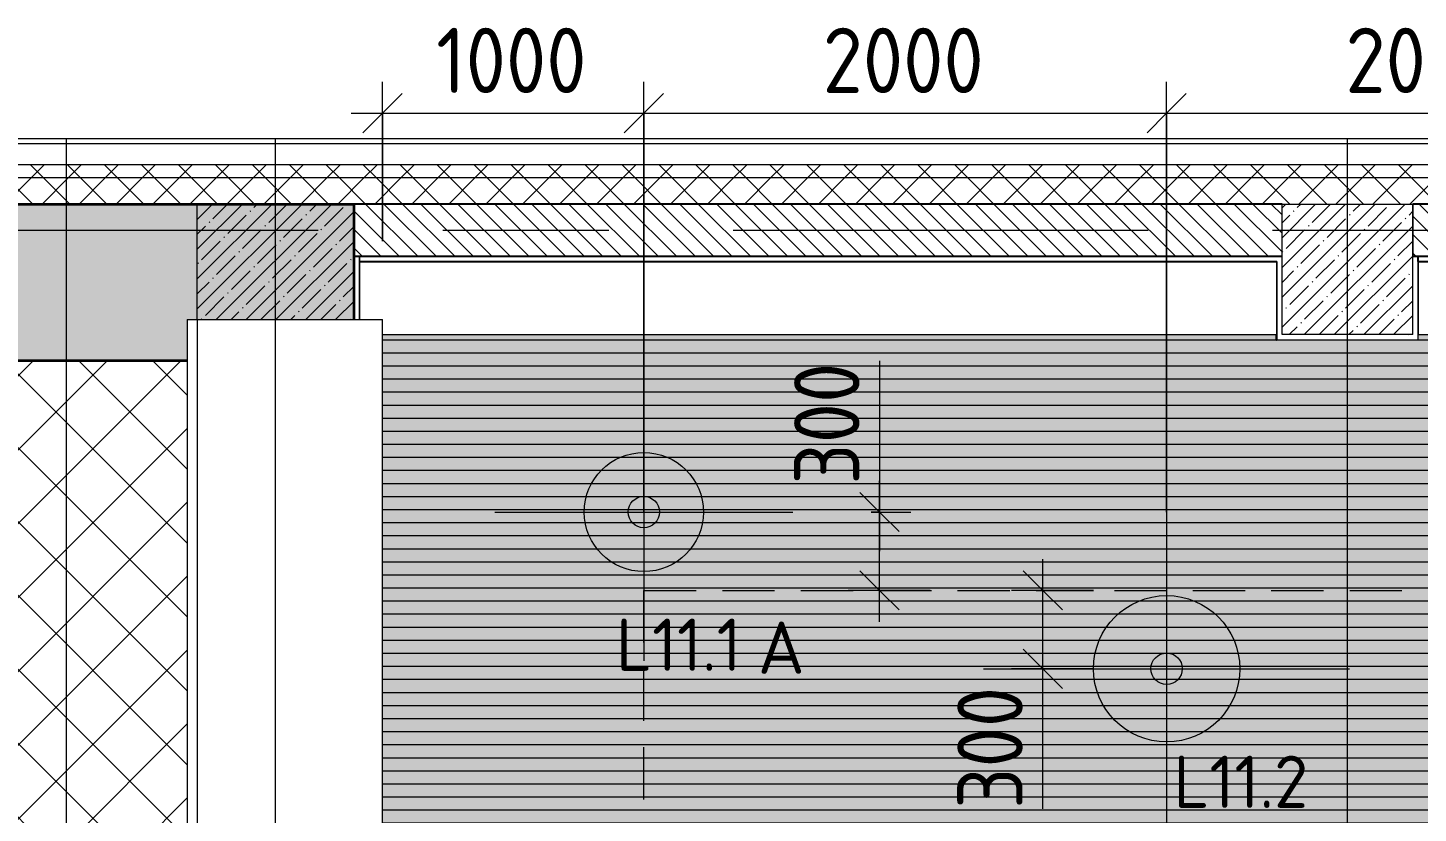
# Model space of a CAD drawing. Header units: millimetres. Extents: x 35224 to 234359, y -8553 to 29000.
# Drawn here: x 65512 to 70831, y 24768 to 27775 of the extents above; entities that cross this region are included whole.
import ezdxf

# ---------------------------------------------------------------- set-up
doc = ezdxf.new("R2010")
doc.units = ezdxf.units.MM
doc.linetypes.add('ADSK_Штрих_ш2 п1', pattern=[300, 200, -100])
doc.linetypes.add('Осевая', pattern=[3175, 635, -476.25, 1587.5, -476.25])
for name, color, linetype, lineweight in [('A-ANNO-DIMS', 7, 'Continuous', 9), ('A-ANNO-DIMS-100', 7, 'Continuous', 9), ('A-CLNG-PATT', 7, 'Continuous', 9), ('A-DETL-1', 7, 'ADSK_Штрих_ш2 п1', 9), ('A-DETL-GENF', 7, 'Continuous', 9), ('A-GENM', 7, 'Continuous', 9), ('A-WALL', 7, 'Continuous', 9), ('E-LITE-EQPM-IDEN', 7, 'Continuous', 9), ('I-WALL', 7, 'Continuous', 9), ('S-COLS', 7, 'Continuous', 9), ('Оси', 7, 'Continuous', 9), ('Оси-2', 7, 'Осевая', 9)]:
    doc.layers.add(name, color=color, linetype=linetype, lineweight=lineweight)
for name, color, linetype, lineweight, true_color in [('A-CLNG-1', 7, 'Continuous', 9, 0xc0c0c0), ('A-WALL-1', 7, 'Continuous', 25, 0x3c3c3c), ('A-WALL-2', 7, 'Continuous', 13, 0x3c3c3c), ('A-WALL-3', 7, 'Continuous', 35, 0x3c3c3c), ('A-WALL-FNSH-1', 7, 'Continuous', 13, 0x3c3c3c), ('A-WALL-FNSH-2', 7, 'Continuous', 9, 0x3c3c3c), ('E-LITE-EQPM-1', 1, 'Continuous', 9, 0xff0000), ('G-ANNO-TEXT-1', 1, 'Continuous', 9, 0xff0000)]:
    doc.layers.add(name, color=color, linetype=linetype, lineweight=lineweight, true_color=true_color)
doc.layers.add('A-CLNG-PATT-1', color=7, linetype='Continuous', lineweight=9, transparency=1)
doc.styles.add('GOST Common', font='GOST_Common.ttf', dxfattribs={"height": 200})
doc.styles.add('ISOCPEUR', font='isocpeur.ttf', dxfattribs={"width": 0.9, "height": 250})
doc.styles.add('ISOCPEUR_1', font='isocpeur.ttf', dxfattribs={"height": 200})
doc.dimstyles.new('ISO-2_5_0_9К_БОЛЬШОЙ', dxfattribs={"dimscale": 304.8, "dimtxt": 248.995294, "dimasz": 0.492126, "dimexe": 0.393701, "dimexo": 0.984252, "dimgap": 0, "dimtad": 1, "dimdec": 0, "dimrnd": 10, "dimzin": 0, "dimdsep": 46, "dimtxsty": 'ISOCPEUR', "dimblk1": 'OBLIQUE', "dimblk2": 'OBLIQUE', "dimsah": 1, "dimcen": 0.09, "dimdle": 0.393701, "dimazin": 0, "dimtfac": 1, "dimtdec": 4, "dimtix": 1, "dimtmove": 0, "dimatfit": 3, "dimfxl": 1, "dimtvp": 1, "dimtolj": 1, "dimtzin": 0, "dimarcsym": 2})
doc.dimstyles.new('ISO-2_5_0_9К_БОЛЬШОЙ_1', dxfattribs={"dimscale": 304.8, "dimtxt": 248.995294, "dimasz": 0.492126, "dimexe": 0.393701, "dimexo": 0.984252, "dimgap": 0, "dimtad": 1, "dimdec": 0, "dimrnd": 10, "dimzin": 0, "dimdsep": 46, "dimtxsty": 'ISOCPEUR', "dimblk1": 'OBLIQUE', "dimblk2": 'OBLIQUE', "dimsah": 1, "dimcen": 0.09, "dimdle": 0.393701, "dimazin": 0, "dimtfac": 1, "dimtdec": 4, "dimtix": 1, "dimtmove": 1, "dimatfit": 3, "dimfxl": 1, "dimtvp": 1, "dimtolj": 1, "dimtzin": 0, "dimarcsym": 2})
pattern_1 = [(45, (0, 0), (-57.02463, 57.02463), []), (45, (57.025, 0), (-57.02463, 57.02463), [100.806, -20.161, 3.353, -16.808])]
pattern_2 = [(45, (0, 0), (-70.71068, 70.71068), []), (135, (0, 0), (-70.71068, -70.71068), [])]

# ---------------------------------------------------------------- blocks, each defined once
blk = doc.blocks.new('парапет5 - парапет-20001254-План расстановки осветительного оборудования 3 этажа в осях 12-23')
at = {"layer": 'A-GENM'}
for p, q in [((66122.1, 26658.1), (66122.1, 11257)), ((66122.1, 26658.1), (66123.1, 26658.1)), ((66123.1, 26658.1), (66160.1, 26658.1)), ((66160.1, 26658.1), (66868.6, 26658.1)), ((66160.1, 26658.1), (66160.1, 11257)), ((66868.6, 11257), (66868.6, 26658.1))]:
    blk.add_line(p, q, dxfattribs=at)
blk = doc.blocks.new('BOLA Подвесной круглый светильник - Накладной точечный 2-32912754-План расстановки осветительного оборудования 3 этажа в осях 12-23')
at = {"layer": 'A-DETL-GENF'}
for p, q in [((0, 570), (0, -368.6)), ((-570, 0), (-480.8, 0)), ((-479.8, 0), (-383.7, 0)), ((-382.7, 0), (570, 0)), ((0, -369.6), (0, -536)), ((0, -537.1), (0, -570))]:
    blk.add_line(p, q, dxfattribs=at)
for radius in [228, 60]:
    blk.add_circle((0, 0), radius, dxfattribs=at)
blk = doc.blocks.new('BOLA Подвесной круглый светильник - 560мм-32913186-План расстановки осветительного оборудования 3 этажа в осях 12-23')
at = {"layer": 'A-DETL-GENF'}
for p, q in [((0, 700), (0, -700)), ((-700, 0), (419.8, 0)), ((420.8, 0), (700, 0))]:
    blk.add_line(p, q, dxfattribs=at)
for radius in [280, 60]:
    blk.add_circle((0, 0), radius, dxfattribs=at)
blk = doc.blocks.new('DIMBLOCK30-План расстановки осветительного оборудования 3 этажа в осях 12-23')
at = {"layer": 'A-ANNO-DIMS-100'}
for p, q in [((66868.6, 26958.1), (66868.6, 27568.1)), ((67869, 25921), (67869, 27568.1)), ((66748.6, 27448.1), (67869, 27448.1)), ((66868.6, 27448.1), (66868.6, 26958.1)), ((67869, 27448.1), (67869, 25921))]:
    blk.add_line(p, q, dxfattribs=at)
at = {"layer": 'A-ANNO-DIMS-100', "lineweight": 20}
for p, q in [((66868.6, 27448.1), (66943.6, 27523.1)), ((67869, 27448.1), (67944, 27523.1)), ((66868.6, 27448.1), (66793.6, 27373.1)), ((67869, 27448.1), (67794, 27373.1))]:
    blk.add_line(p, q, dxfattribs=at)
at = {"layer": 'A-ANNO-DIMS-100', "color": 0, "insert": (67074.3, 27774.8), "char_height": 250, "width": 706.764, "attachment_point": 1, "line_spacing_factor": 1.149209, "style": 'ISOCPEUR'}
blk.add_mtext('1000', dxfattribs=at)
blk = doc.blocks.new('_Oblique')
at = {"color": 0, "linetype": 'ByBlock', "lineweight": -2}
blk.add_line((-0.5, -0.5), (0.5, 0.5), dxfattribs=at)
blk = doc.blocks.new('DIMBLOCK31-План расстановки осветительного оборудования 3 этажа в осях 12-23')
at = {"layer": 'A-ANNO-DIMS-100'}
for p, q in [((67869, 25921), (67869, 27568.1)), ((69868.6, 25921), (69868.6, 27568.1)), ((67869, 27448.1), (69868.6, 27448.1)), ((67869, 27448.1), (67869, 25921)), ((69868.6, 27448.1), (69868.6, 25921))]:
    blk.add_line(p, q, dxfattribs=at)
at = {"layer": 'A-ANNO-DIMS-100', "lineweight": 20}
for p, q in [((67869, 27448.1), (67944, 27523.1)), ((69868.6, 27448.1), (69943.6, 27523.1)), ((67869, 27448.1), (67794, 27373.1)), ((69868.6, 27448.1), (69793.6, 27373.1))]:
    blk.add_line(p, q, dxfattribs=at)
at = {"layer": 'A-ANNO-DIMS-100', "color": 0, "insert": (68552.8, 27774.8), "char_height": 250, "width": 758.478, "attachment_point": 1, "line_spacing_factor": 1.149209, "style": 'ISOCPEUR'}
blk.add_mtext('2000', dxfattribs=at)
blk = doc.blocks.new('DIMBLOCK32-План расстановки осветительного оборудования 3 этажа в осях 12-23')
at = {"layer": 'A-ANNO-DIMS-100'}
for p, q in [((69868.6, 25921), (69868.6, 27568.1)), ((71868.6, 25921), (71868.6, 27568.1)), ((69868.6, 27448.1), (71868.6, 27448.1)), ((69868.6, 27448.1), (69868.6, 25921)), ((71868.6, 27448.1), (71868.6, 25921))]:
    blk.add_line(p, q, dxfattribs=at)
at = {"layer": 'A-ANNO-DIMS-100', "lineweight": 20}
for p, q in [((69868.6, 27448.1), (69943.6, 27523.1)), ((71868.6, 27448.1), (71943.6, 27523.1)), ((69868.6, 27448.1), (69793.6, 27373.1)), ((71868.6, 27448.1), (71793.6, 27373.1))]:
    blk.add_line(p, q, dxfattribs=at)
at = {"layer": 'A-ANNO-DIMS-100', "color": 0, "insert": (70552.6, 27774.8), "char_height": 250, "width": 758.478, "attachment_point": 1, "line_spacing_factor": 1.149209, "style": 'ISOCPEUR'}
blk.add_mtext('2000', dxfattribs=at)
blk = doc.blocks.new('DIMBLOCK121-План расстановки осветительного оборудования 3 этажа в осях 12-23')
at = {"layer": 'A-ANNO-DIMS-100'}
for p, q in [((68770.2, 26500.1), (68770.2, 25926)), ((68770.2, 25501), (68770.2, 26041)), ((68738.6, 25921), (68890.2, 25921)), ((68770.2, 25921), (68738.6, 25921)), ((68770.2, 25926), (68770.2, 25771)), ((68964.1, 25621), (68650.2, 25621)), ((68770.2, 25621), (68964.1, 25621))]:
    blk.add_line(p, q, dxfattribs=at)
at = {"layer": 'A-ANNO-DIMS-100', "lineweight": 20}
for p, q in [((68770.2, 25921), (68695.2, 25996)), ((68770.2, 25921), (68845.2, 25846)), ((68770.2, 25621), (68695.2, 25696)), ((68770.2, 25621), (68845.2, 25546))]:
    blk.add_line(p, q, dxfattribs=at)
at = {"layer": 'A-ANNO-DIMS-100', "color": 0, "insert": (68443.6, 26026), "char_height": 250, "width": 568.858, "attachment_point": 1, "rotation": 90, "line_spacing_factor": 1.149209, "style": 'ISOCPEUR'}
blk.add_mtext('300', dxfattribs=at)
blk = doc.blocks.new('DIMBLOCK122-План расстановки осветительного оборудования 3 этажа в осях 12-23')
at = {"layer": 'A-ANNO-DIMS-100', "lineweight": 20}
for p, q in [((69394.7, 25621), (69319.7, 25696)), ((69394.7, 25621), (69469.7, 25546)), ((69394.7, 25321), (69319.7, 25396)), ((69394.7, 25321), (69469.7, 25246))]:
    blk.add_line(p, q, dxfattribs=at)
at = {"layer": 'A-ANNO-DIMS-100'}
for p, q in [((69394.7, 25201), (69394.7, 25741)), ((69588.6, 25621), (69274.7, 25621)), ((69394.7, 25621), (69588.6, 25621)), ((69394.7, 25358.9), (69394.7, 25471)), ((69588.6, 25321), (69274.7, 25321)), ((69394.7, 24784.9), (69394.7, 25358.9)), ((69394.7, 25321), (69588.6, 25321))]:
    blk.add_line(p, q, dxfattribs=at)
at = {"layer": 'A-ANNO-DIMS-100', "color": 0, "insert": (69068, 24784.9), "char_height": 250, "width": 568.858, "attachment_point": 1, "rotation": 90, "line_spacing_factor": 1.149209, "style": 'ISOCPEUR'}
blk.add_mtext('300', dxfattribs=at)

msp = doc.modelspace()

# ---------------------------------------------------------------- hatches: boundary and pattern name
at = {"layer": 'A-CLNG-PATT'}
h = msp.add_hatch(dxfattribs=at)
h.set_pattern_fill('FP_54', color=256, style=0, pattern_type=2)
h.set_pattern_definition([(180, (75779.226, 21830.566), (-6e-15, -50), [])])
h.paths.add_polyline_path([(83397.5, 11600), (83536, 11600), (83536, 11623.8), (83503.9, 11623.8), (83503.9, 12370.3), (84436, 12370.3), (84436, 12546), (84166.5, 12546), (84166.5, 12540), (84103.5, 12540), (84103.5, 12603), (84109.5, 12603), (84109.5, 12546), (84150, 12546), (84149.7, 12573.8), (84132, 12573.8), (84132.3, 13341.8), (84150, 13341.8), (84148.8, 13369.6), (84109.5, 13369.6), (84109.5, 13312.6), (84103.5, 13312.6), (84103.5, 13375.6), (84166.5, 13375.6), (84166.5, 13369.6), (84436, 13369.6), (84436, 15073.2), (84324.5, 15129), (84179, 15129), (84179, 15440), (79101, 15440), (79101, 15129), (78559, 15129), (78559, 15440), (74061, 15440), (74061, 15129), (73522, 15129), (73522, 15671), (73836, 15671), (73836, 18579), (73519, 18579), (73519, 19121), (74061, 19121), (74061, 18840), (78559, 18840), (78559, 19121), (79101, 19121), (79101, 18840), (84179, 18840), (84179, 19121), (84236, 19121), (84236, 22679), (83004, 22679), (83004, 26600), (81171, 26600), (81171, 26579), (80629, 26579), (80629, 26600), (77271, 26600), (77271, 26579), (76729, 26579), (76729, 26600), (74061, 26600), (74061, 26579), (73519, 26579), (73519, 26600), (70831, 26600), (70831, 26579), (70289, 26579), (70289, 26600), (66868.6, 26599.5), (66868.6, 13621), (68671, 13621), (68671, 11900), (70289, 11900), (70289, 12221), (70831, 12221), (70831, 11900), (73519, 11900), (73519, 12321), (79921, 12321), (79921, 12100), (79936, 12100), (79936, 11600), (81943.7, 11600)])
h.paths.add_polyline_path([(84150, 12609), (84231, 12609), (84231, 13306.6), (84150, 13306.6), (84150, 12686.7)])
h.paths.add_polyline_path([(84301, 12609), (84301, 13306.6), (84249, 13306.6), (84249, 12609)])
h.paths.add_polyline_path([(84319, 12609), (84371, 12609), (84371, 13306.6), (84319, 13306.6), (84319, 12686.7)])
h.paths.add_polyline_path([(84389, 12609), (84436, 12609), (84436, 13306.6), (84389, 13306.6), (84389, 12686.7)])
h.paths.add_polyline_path([(70290, 15130), (70290, 15670), (70830, 15670), (70830, 15130), (70313, 15130)])
h.paths.add_polyline_path([(70313, 20630), (70290, 20630), (70290, 21170), (70830, 21170), (70830, 20630)])
h.paths.add_polyline_path([(81170, 22680), (80630, 22680), (80630, 23220), (81170, 23220), (81170, 23054.3)])
h.paths.add_polyline_path([(77270, 22680), (76730, 22680), (76730, 23220), (77270, 23220), (77270, 23054.3)])
h.paths.add_polyline_path([(73520, 22680), (73520, 23220), (74060, 23220), (74060, 22680)])
h.paths.add_polyline_path([(70830, 22680), (70290, 22680), (70290, 23220), (70830, 23220)])
h = msp.add_hatch(dxfattribs=at)
h.set_pattern_fill('FP_50', color=256, style=0, pattern_type=2)
h.set_pattern_definition([(45, (0, 0), (-141.42136, 141.42136), []), (135, (0, 0), (-141.42136, -141.42136), [])])
h.paths.add_polyline_path([(66122.1, 12300), (66122.1, 26500), (42760, 26500), (42760, 12300), (65951.5, 12300)])
h.paths.add_polyline_path([(61160, 14457), (60960, 14457), (60960, 14657), (61160, 14657)])
h.paths.add_polyline_path([(62160, 14457), (61960, 14457), (61960, 14657), (62160, 14657)])
h.paths.add_polyline_path([(55160, 14457), (54960, 14457), (54960, 14657), (55160, 14657)])
h.paths.add_polyline_path([(53960, 14457), (53960, 14657), (54160, 14657), (54160, 14457)])
at = {"layer": 'A-CLNG-PATT-1'}
h = msp.add_hatch(color=256, dxfattribs=at)
h.paths.add_polyline_path([(83397.5, 11600), (83536, 11600), (83536, 11623.8), (83503.9, 11623.8), (83503.9, 12370.3), (84436, 12370.3), (84436, 12546), (84166.5, 12546), (84166.5, 12540), (84103.5, 12540), (84103.5, 12603), (84109.5, 12603), (84109.5, 12546), (84150, 12546), (84149.7, 12573.8), (84132, 12573.8), (84132.3, 13341.8), (84150, 13341.8), (84148.8, 13369.6), (84109.5, 13369.6), (84109.5, 13312.6), (84103.5, 13312.6), (84103.5, 13375.6), (84166.5, 13375.6), (84166.5, 13369.6), (84436, 13369.6), (84436, 15073.2), (84324.5, 15129), (84178, 15129), (84178, 15440), (79100, 15440), (79100, 15129), (78558, 15129), (78558, 15440), (74060, 15440), (74060, 15129), (73521, 15130), (73522, 15671), (73836, 15671.1), (73836, 18579), (73518, 18579.8), (73519, 19121), (74060, 19121), (74061, 18840), (78558, 18840.1), (78559, 19121), (79100, 19121), (79101, 18840), (84178, 18840), (84179, 19121), (84236, 19121), (84236, 22679), (83003, 22680), (83003, 26600), (81170, 26600), (81170, 26579), (80628, 26579), (80628, 26600), (77270, 26600), (77270, 26579), (76728, 26579), (76728, 26600), (74060, 26600), (74060, 26579), (73518, 26579), (73518, 26600), (70830, 26600), (70830, 26579), (70288, 26579), (70288, 26600), (66868.6, 26599.5), (66868.6, 13621), (68670, 13621), (68671, 11920), (70288, 11920), (70289, 12221), (70830, 12221), (70831, 11920), (73518, 11920), (73519, 12321), (79920, 12320), (79921, 12100), (79936, 12100), (79936, 11600), (81943.7, 11600)])
h.paths.add_polyline_path([(84150, 12609), (84231, 12609), (84231, 13306.6), (84150, 13306.6), (84150, 12686.7)])
h.paths.add_polyline_path([(84249, 12609), (84301, 12609), (84301, 13306.6), (84249, 13306.6), (84249, 12686.7)])
h.paths.add_polyline_path([(84319, 12609), (84371, 12609), (84371, 13306.6), (84319, 13306.6), (84319, 12686.7)])
h.paths.add_polyline_path([(84389, 12609), (84436, 12609), (84436, 13306.6), (84389, 13306.6), (84389, 12686.7)])
h.paths.add_polyline_path([(70290, 15130), (70289, 15130), (70290, 15670), (70829, 15668.9), (70829, 15130), (70313, 15130)])
h.paths.add_polyline_path([(70289, 20630), (70290, 21170), (70829, 21169.4), (70829, 20630), (70290, 20630)])
h.paths.add_polyline_path([(80630, 22680), (80629, 22680.2), (80630, 23220), (81169, 23220), (81169, 22680)])
h.paths.add_polyline_path([(76730, 22680), (76729, 22680), (76730, 23220), (77269, 23220), (77269, 22680)])
h.paths.add_polyline_path([(73520, 22680), (73519, 22680), (73520, 23220), (74059, 23220), (74059, 22680)])
h.paths.add_polyline_path([(70313, 22680), (70289, 22681.1), (70290, 23220), (70829, 23220), (70829, 22680)])
at = {"layer": 'A-WALL'}
h = msp.add_hatch(dxfattribs=at)
h.set_pattern_fill('FP_3', color=256, style=0, pattern_type=2)
h.set_pattern_definition(pattern_2)
h.paths.add_polyline_path([(84487.9, 27200), (84500.7, 27200), (84500.7, 27250), (42060, 27250), (42060, 27200), (84124.4, 27200)])
h = msp.add_hatch(dxfattribs=at)
h.set_pattern_fill('FP_3', color=256, style=0, pattern_type=2)
h.set_pattern_definition(pattern_2)
h.paths.add_polyline_path([(84487.9, 27100), (84500.7, 27100), (84500.7, 27200), (42160, 27200), (42160, 27100), (84124.4, 27100)])
h = msp.add_hatch(dxfattribs=at)
h.set_pattern_fill('FP_4', color=256, style=0, pattern_type=2)
h.set_pattern_definition([(135, (0, 0), (-35.35534, -35.35534), [])])
h.paths.add_polyline_path([(81216.7, 26900), (84200, 26900), (84200, 27100), (81150, 27100), (81150, 26900), (81170, 26900)])
h.paths.add_polyline_path([(80650, 26900), (80650, 27100), (77250, 27100), (77250, 26900), (80489.8, 26900)])
h.paths.add_polyline_path([(73220.6, 26900), (73540, 26900), (73540, 27100), (70810, 27100), (70810, 26900), (71766.8, 26900)])
h.paths.add_polyline_path([(70310, 26900), (70310, 27100), (66760, 27100), (66760, 26900), (69586.1, 26900)])
h.paths.add_polyline_path([(74040, 26900), (76750, 26900), (76750, 27100), (74040, 27100), (74040, 26942.1)])
at = {"layer": 'I-WALL'}
h = msp.add_hatch(dxfattribs=at)
h.set_pattern_fill('FP_1', color=256, style=0, pattern_type=2)
h.set_pattern_definition(pattern_1)
h.paths.add_polyline_path([(66122.1, 26500), (66123.1, 26658.1), (66760, 26658.1), (66760, 27100), (42760, 27100), (42760, 26500), (65951.5, 26500)])
at = {"layer": 'S-COLS'}
h = msp.add_hatch(dxfattribs=at)
h.set_pattern_fill('FP_1', color=256, style=0, pattern_type=2)
h.set_pattern_definition(pattern_1)
h.paths.add_polyline_path([(66760, 26658.1), (66760, 27100), (66160, 27100), (66160.1, 26658.1), (66678.4, 26658.1)])
h = msp.add_hatch(dxfattribs=at)
h.set_pattern_fill('FP_1', color=256, style=0, pattern_type=2)
h.set_pattern_definition(pattern_1)
h.paths.add_polyline_path([(70313, 26600), (70810, 26600), (70810, 27100), (70310, 27100), (70310, 26600)])

# ---------------------------------------------------------------- linework, layer by layer
at = {"layer": 'A-CLNG-1'}
for p, q in [((66868.6, 26600), (70289, 26600)), ((70288, 26579), (70288, 26600)), ((70830, 26600), (70830, 26579)), ((70831, 26579), (70831, 26600)), ((70831, 26600), (73519, 26600)), ((70831, 26579), (70290, 26579))]:
    msp.add_line(p, q, dxfattribs=at)
at = {"layer": 'A-DETL-1'}
for p, q in [((67869, 25621), (81868.6, 25621)), ((67869, 16121), (67869, 25621)), ((69868.6, 25621), (69868.6, 12630))]:
    msp.add_line(p, q, dxfattribs=at)
at = {"layer": 'A-WALL'}
for p, q in [((84500.7, 27250), (42010, 27250)), ((84500.7, 27200), (42060, 27200)), ((70310, 26900), (70310, 27100)), ((70810, 27100), (70810, 26900))]:
    msp.add_line(p, q, dxfattribs=at)
at = {"layer": 'A-WALL-1'}
for p, q in [((70310, 27100), (66760, 27100)), ((73540, 27100), (70810, 27100)), ((66760, 26900), (70310, 26900)), ((70810, 26900), (73540, 26900))]:
    msp.add_line(p, q, dxfattribs=at)
at = {"layer": 'A-WALL-2'}
for p, q in [((84500.7, 27330), (41930, 27330)), ((70310, 27100), (84500.7, 27100))]:
    msp.add_line(p, q, dxfattribs=at)
at = {"layer": 'A-WALL-3'}
for p, q in [((42760, 27100), (66760, 27100)), ((66760, 26658.1), (66760, 27100)), ((66122.1, 26500), (42760, 26500))]:
    msp.add_line(p, q, dxfattribs=at)
at = {"layer": 'A-WALL-FNSH-1'}
for p, q in [((66780, 26900), (66780, 26658.1)), ((66781, 26900), (66781, 26880)), ((70290, 26880), (66781, 26880)), ((66781, 26879), (66781, 26658.1)), ((66781, 26879), (70289, 26879)), ((70289, 26879), (70289, 26579)), ((70290, 26880), (70290, 26579)), ((73520, 26880), (70831, 26880)), ((70831, 26880), (70831, 26879)), ((70831, 26879), (73519, 26879)), ((70289, 26579), (70290, 26579))]:
    msp.add_line(p, q, dxfattribs=at)
at = {"layer": 'A-WALL-FNSH-2'}
msp.add_line((84500.7, 27350), (41910, 27350), dxfattribs=at)
at = {"layer": 'I-WALL'}
for p, q in [((66781, 26880), (66780, 26880)), ((67110, 26880), (67110, 26879)), ((69610, 26879), (69610, 26880)), ((70830, 26880), (70830, 26900)), ((70830, 26880), (70830, 26600)), ((70831, 26880), (70830, 26880)), ((70831, 26900), (70831, 26600)), ((70290, 26580), (70831, 26580))]:
    msp.add_line(p, q, dxfattribs=at)
at = {"layer": 'S-COLS'}
for p, q in [((66160, 26658.1), (66160, 27100)), ((66160, 27100), (66760, 27100)), ((66760, 27100), (66760, 26900)), ((70310, 26900), (70310, 27100)), ((70310, 27100), (70810, 27100)), ((70810, 26900), (70810, 27100)), ((66760, 26900), (66760, 26658.1)), ((70310, 26600), (70310, 26900)), ((70810, 26600), (70810, 26900)), ((70810, 26600), (70310, 26600))]:
    msp.add_line(p, q, dxfattribs=at)
at = {"layer": 'Оси'}
for p, q in [((65660, 24850), (65660, 27350)), ((66460, 24850), (66460, 27350)), ((70560, 24850), (70560, 27350))]:
    msp.add_line(p, q, dxfattribs=at)
at = {"layer": 'Оси-2'}
for p, q in [((38524.2, 27000), (82250, 27000)), ((65660, 593.7), (65660, 24850)), ((66460, 593.7), (66460, 24850)), ((70560, 593.7), (70560, 24850))]:
    msp.add_line(p, q, dxfattribs=at)

# ---------------------------------------------------------------- block references
at = {"layer": 'A-GENM'}
msp.add_blockref('парапет5 - парапет-20001254-План расстановки осветительного оборудования 3 этажа в осях 12-23', (0, 0), dxfattribs=at)
at = {"layer": 'E-LITE-EQPM-1'}
for name, p in [('BOLA Подвесной круглый светильник - Накладной точечный 2-32912754-План расстановки осветительного оборудования 3 этажа в осях 12-23', (67868.6, 25921)), ('BOLA Подвесной круглый светильник - 560мм-32913186-План расстановки осветительного оборудования 3 этажа в осях 12-23', (69868.6, 25321))]:
    msp.add_blockref(name, p, dxfattribs=at)

# ---------------------------------------------------------------- texts
at = {"layer": 'E-LITE-EQPM-IDEN', "char_height": 200, "attachment_point": 1, "style": 'GOST Common'}
for s, insert, width in [('L11.1', (67762.6, 25513), 609.282), ('L11.2', (69895.2, 24988.2), 665.401)]:
    msp.add_mtext(s, dxfattribs=dict(at, insert=insert, width=width))
at = {"layer": 'G-ANNO-TEXT-1', "insert": (68304.6, 25501.9), "char_height": 200, "width": 224.472, "attachment_point": 1, "style": 'ISOCPEUR_1'}
msp.add_mtext('\\fISOCPEUR|b0|i0|c204|p34|;А', dxfattribs=at)

# ---------------------------------------------------------------- dimensions: what is measured, and where the dimension line sits
at = {"layer": 'A-ANNO-DIMS'}
for base, p1, p2, override, picture, middle in [((67869, 27448.1), (66868.6, 26658.1), (67869, 25621), {"dimpost": '<>', "dimfxl": 1440.979694}, 'DIMBLOCK30-План расстановки осветительного оборудования 3 этажа в осях 12-23', (67368.8, 27573.1)), ((69868.6, 27448.1), (67869, 25621), (69868.6, 25621), {"dimpost": '<>', "dimfxl": 1999.594115}, 'DIMBLOCK31-План расстановки осветительного оборудования 3 этажа в осях 12-23', (68868.8, 27573.1)), ((71868.6, 27448.1), (69868.6, 25621), (71868.6, 25621), {"dimpost": '<>', "dimfxl": 2000}, 'DIMBLOCK32-План расстановки осветительного оборудования 3 этажа в осях 12-23', (70868.6, 27573.1))]:
    dim = msp.add_linear_dim(base=base, p1=p1, p2=p2, dimstyle='ISO-2_5_0_9К_БОЛЬШОЙ', override=override, dxfattribs=at)
    dim.commit()
    dim.dimension.update_dxf_attribs({"geometry": picture, "text_midpoint": middle})
for base, p1, p2, override, picture, middle in [((68770.2, 25921), (68664.1, 25621), (68438.6, 25921), {"dimpost": '<>', "dimfxl": 375.307852}, 'DIMBLOCK121-План расстановки осветительного оборудования 3 этажа в осях 12-23', (68610.2, 26310.4)), ((69394.7, 25621), (69288.6, 25321), (69288.6, 25621), {"dimpost": '<>', "dimfxl": 300}, 'DIMBLOCK122-План расстановки осветительного оборудования 3 этажа в осях 12-23', (69234.7, 25069.3))]:
    dim = msp.add_linear_dim(base=base, p1=p1, p2=p2, angle=90, dimstyle='ISO-2_5_0_9К_БОЛЬШОЙ_1', override=override, dxfattribs=at)
    dim.commit()
    dim.dimension.update_dxf_attribs({"geometry": picture, "text_midpoint": middle, "dimtype": 160, "text_rotation": 90})

doc.saveas('drawing.dxf')
